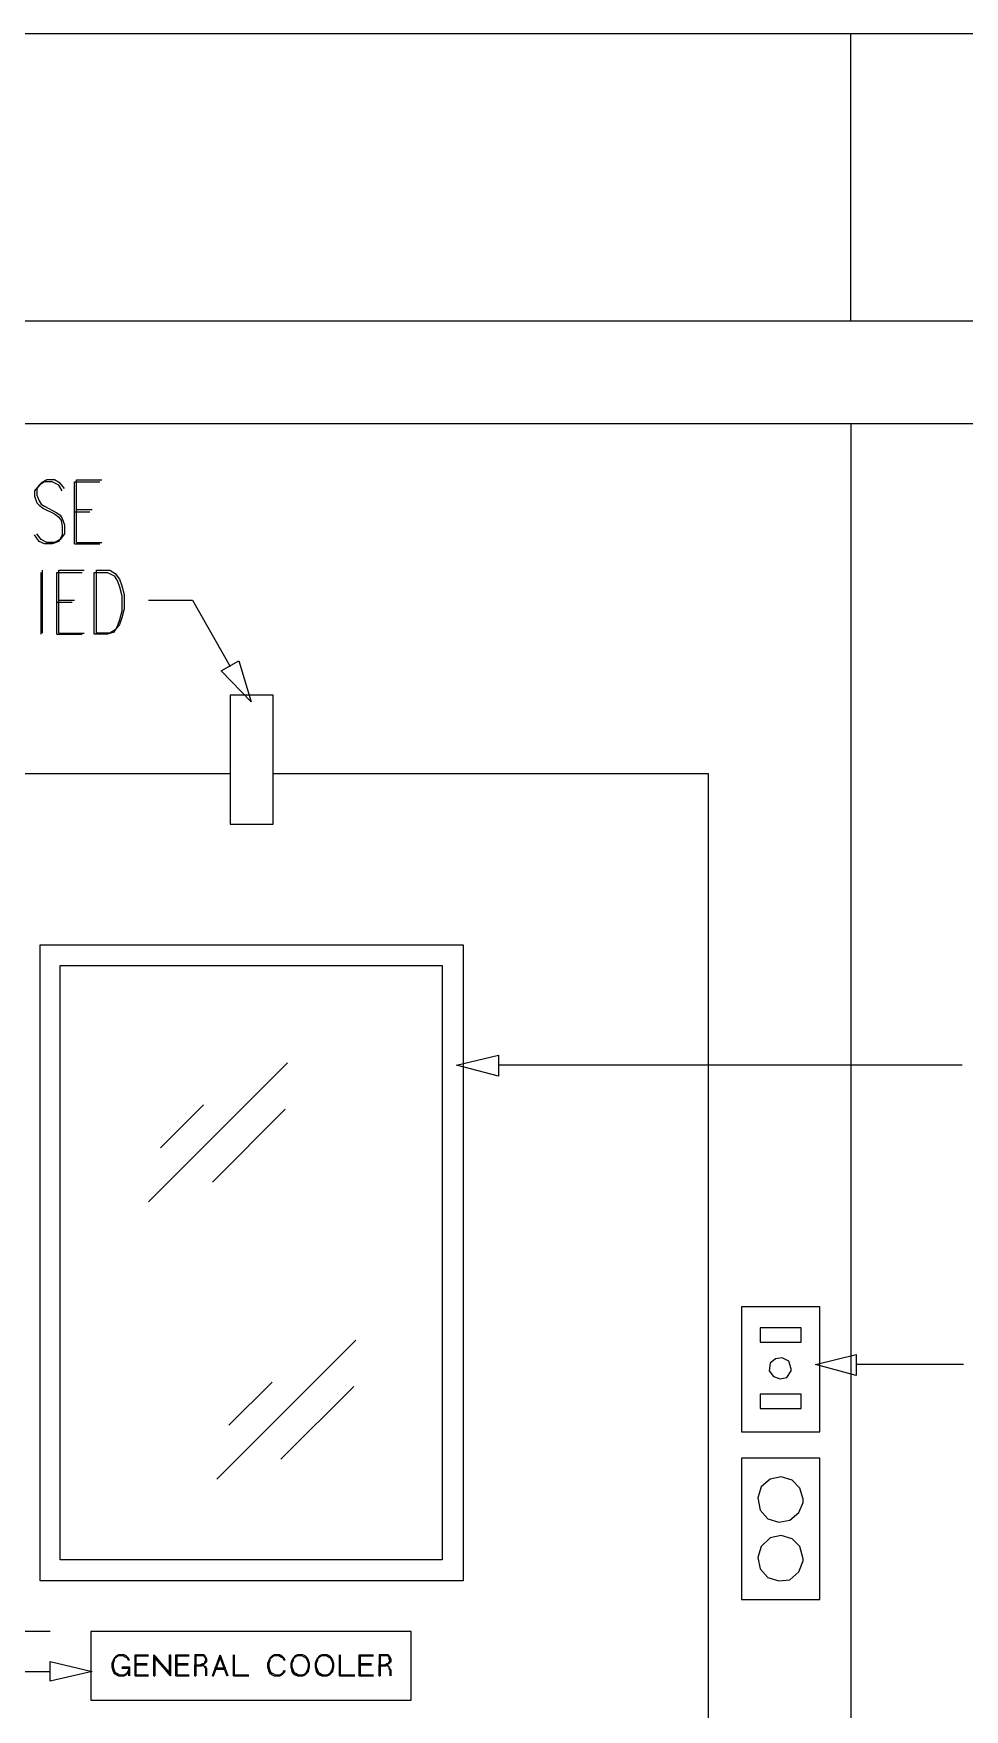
# Model space of a CAD drawing. Header units: metres. Extents: x 14 to 601, y -777 to -11.
# Drawn here: x 271.7 to 372.9, y -514.9 to -332.8 of the extents above; entities that cross this region are included whole.
import ezdxf

# ---------------------------------------------------------------- set-up
doc = ezdxf.new("R2010")
doc.units = ezdxf.units.M

msp = doc.modelspace()

# ---------------------------------------------------------------- linework, layer by layer
for p, q in [((116.68, -332.84), (489.16, -332.84)), ((360.52, -364.04), (360.52, -332.84)), ((115.24, -364.04), (487.6, -364.04)), ((114.64, -375.2), (487.12, -375.2)), ((360.52, -375.2), (360.52, -632.6)), ((272.32, -381.92), (271.84, -382.52)), ((272.56, -381.68), (272.08, -382.28)), ((272.08, -382.28), (272.08, -383)), ((272.92, -381.56), (272.32, -381.92)), ((273.16, -381.32), (272.56, -381.68)), ((273.76, -381.56), (272.92, -381.56)), ((274, -381.32), (273.16, -381.32)), ((274.48, -381.92), (273.76, -381.56)), ((274.6, -381.68), (274, -381.32)), ((274.84, -382.52), (274.48, -381.92)), ((275.08, -382.28), (274.6, -381.68)), ((276.16, -388.28), (276.16, -381.56)), ((276.16, -381.56), (278.92, -381.56)), ((276.4, -388.16), (276.4, -381.32)), ((276.4, -381.32), (279.16, -381.32)), ((271.84, -382.52), (271.84, -383.12)), ((271.84, -383.12), (272.08, -383.84)), ((272.08, -383), (272.32, -383.6)), ((272.08, -383.84), (272.32, -384.08)), ((272.32, -383.6), (272.56, -383.96)), ((272.32, -384.08), (272.8, -384.44)), ((272.56, -383.96), (272.92, -384.2)), ((272.92, -384.2), (274.24, -384.92)), ((272.8, -384.44), (274, -385.04)), ((274, -385.04), (274.48, -385.4)), ((274.24, -384.92), (274.6, -385.16)), ((274.48, -385.4), (274.72, -385.76)), ((274.6, -385.16), (274.84, -385.52)), ((274.72, -385.76), (274.84, -386.36)), ((274.84, -385.52), (275.08, -386.24)), ((276.16, -384.8), (277.84, -384.8)), ((276.4, -384.56), (278.08, -384.56)), ((272.32, -388.04), (271.84, -387.32)), ((272.56, -387.8), (272.08, -387.2)), ((273.16, -388.16), (272.56, -387.8)), ((274.6, -387.8), (274, -388.16)), ((274.84, -387.32), (274.48, -388.04)), ((275.08, -387.2), (274.6, -387.8)), ((274.84, -386.36), (274.84, -387.32)), ((275.08, -386.24), (275.08, -387.2)), ((272.92, -388.28), (272.32, -388.04)), ((273.76, -388.28), (272.92, -388.28)), ((274, -388.16), (273.16, -388.16)), ((274.48, -388.04), (273.76, -388.28)), ((276.16, -388.28), (278.92, -388.28)), ((276.4, -388.16), (279.16, -388.16)), ((272.56, -398.12), (272.56, -391.4)), ((272.68, -398), (272.68, -391.16)), ((274.24, -398.12), (274.24, -391.4)), ((274.24, -391.4), (277, -391.4)), ((274.48, -398), (274.48, -391.16)), ((274.48, -391.16), (277.24, -391.16)), ((278.32, -398.12), (278.32, -391.4)), ((278.32, -391.4), (279.76, -391.4)), ((278.56, -398), (278.56, -391.16)), ((278.56, -391.16), (280, -391.16)), ((279.76, -391.4), (280.48, -391.76)), ((280, -391.16), (280.6, -391.52)), ((280.48, -391.76), (280.84, -392.36)), ((280.6, -391.52), (281.08, -392.12)), ((280.84, -392.36), (281.08, -392.96)), ((281.08, -392.12), (281.32, -392.84)), ((281.08, -392.96), (281.32, -393.92)), ((281.32, -392.84), (281.56, -393.8)), ((274.24, -394.64), (275.92, -394.64)), ((274.48, -394.4), (276.16, -394.4)), ((281.32, -393.92), (281.32, -395.6)), ((281.56, -393.8), (281.56, -395.36)), ((284.2, -394.4), (289, -394.4)), ((289, -394.4), (293.08, -401.6)), ((281.08, -396.56), (280.84, -397.16)), ((281.32, -395.6), (281.08, -396.56)), ((281.32, -396.32), (281.08, -397.04)), ((281.56, -395.36), (281.32, -396.32)), ((274.24, -398.12), (277, -398.12)), ((274.48, -398), (277.24, -398)), ((279.76, -398.12), (278.32, -398.12)), ((280, -398), (278.56, -398)), ((280.48, -397.88), (279.76, -398.12)), ((280.6, -397.64), (280, -398)), ((280.84, -397.16), (280.48, -397.88)), ((281.08, -397.04), (280.6, -397.64)), ((292.12, -402.08), (294.04, -401)), ((295.36, -405.44), (292.12, -402.08)), ((294.04, -401), (295.36, -405.44)), ((293.08, -404.72), (293.08, -418.76)), ((297.76, -404.72), (293.08, -404.72)), ((297.76, -418.76), (297.76, -404.72)), ((245.8, -413.24), (293.08, -413.24)), ((297.76, -413.24), (345.04, -413.24)), ((345.04, -413.24), (345.04, -520.88)), ((293.08, -418.76), (297.76, -418.76)), ((272.44, -431.84), (318.4, -431.84)), ((272.44, -500.96), (272.44, -431.84)), ((318.4, -431.84), (318.4, -500.96)), ((274.6, -434.12), (316.12, -434.12)), ((274.6, -498.68), (274.6, -434.12)), ((316.12, -434.12), (316.12, -498.68)), ((317.68, -444.92), (322.24, -443.84)), ((322.24, -443.84), (322.24, -446.12)), ((284.2, -459.8), (299.32, -444.68)), ((322.24, -446.12), (317.68, -444.92)), ((372.64, -444.92), (322.24, -444.92)), ((285.52, -453.92), (290.2, -449.24)), ((291.16, -457.64), (299.08, -449.72)), ((357.16, -471.2), (348.64, -471.2)), ((348.64, -471.2), (348.64, -484.76)), ((357.16, -484.76), (357.16, -471.2)), ((291.64, -489.92), (306.76, -474.8)), ((355.12, -473.48), (350.68, -473.48)), ((350.68, -473.48), (350.68, -475.04)), ((350.68, -475.04), (355.12, -475.04)), ((355.12, -475.04), (355.12, -473.48)), ((352.36, -476.84), (351.76, -477.32)), ((353.08, -476.72), (352.36, -476.84)), ((353.8, -477.08), (353.08, -476.72)), ((354.04, -477.92), (353.8, -477.08)), ((356.68, -477.44), (361.12, -476.36)), ((361.12, -476.36), (361.12, -478.64)), ((351.76, -477.32), (351.64, -478.16)), ((351.64, -478.16), (352.12, -478.76)), ((352.12, -478.76), (352.84, -479)), ((352.84, -479), (353.56, -478.88)), ((353.56, -478.88), (354.04, -478.16)), ((354.04, -478.16), (354.04, -477.92)), ((361.12, -478.64), (356.68, -477.44)), ((372.76, -477.44), (361.12, -477.44)), ((292.96, -484.04), (297.64, -479.36)), ((298.6, -487.76), (306.52, -479.84)), ((355.12, -480.68), (350.68, -480.68)), ((350.68, -480.68), (350.68, -482.24)), ((355.12, -482.24), (355.12, -480.68)), ((350.68, -482.24), (355.12, -482.24)), ((348.64, -484.76), (357.16, -484.76)), ((357.16, -487.64), (348.64, -487.64)), ((348.64, -487.64), (348.64, -503)), ((357.16, -503), (357.16, -487.64)), ((352.96, -489.68), (351.76, -489.92)), ((354.16, -490.04), (352.96, -489.68)), ((350.8, -490.76), (350.44, -491.96)), ((351.76, -489.92), (350.8, -490.76)), ((355, -490.88), (354.16, -490.04)), ((355.36, -492.08), (355, -490.88)), ((350.44, -491.96), (350.68, -493.28)), ((350.68, -493.28), (351.52, -494.24)), ((354.88, -493.52), (355.36, -492.44)), ((355.36, -492.44), (355.36, -492.08)), ((351.52, -494.24), (352.72, -494.6)), ((352.72, -494.6), (353.92, -494.36)), ((353.92, -494.36), (354.88, -493.52)), ((351.76, -496.28), (350.8, -497.24)), ((352.96, -496.04), (351.76, -496.28)), ((354.16, -496.4), (352.96, -496.04)), ((355, -497.24), (354.16, -496.4)), ((316.12, -498.68), (274.6, -498.68)), ((350.8, -497.24), (350.44, -498.44)), ((350.44, -498.44), (350.68, -499.64)), ((354.88, -500), (355.36, -498.8)), ((355.36, -498.56), (355, -497.24)), ((355.36, -498.8), (355.36, -498.56)), ((350.68, -499.64), (351.52, -500.6)), ((351.52, -500.6), (352.72, -500.96)), ((353.92, -500.84), (354.88, -500)), ((318.4, -500.96), (272.44, -500.96)), ((352.72, -500.96), (353.92, -500.84)), ((348.64, -503), (357.16, -503)), ((273.52, -506.48), (253.96, -506.48)), ((277.96, -506.48), (277.96, -513.92)), ((312.76, -506.48), (277.96, -506.48)), ((312.76, -513.92), (312.76, -506.48)), ((273.52, -511.88), (273.52, -509.72)), ((273.52, -509.72), (278.08, -510.8)), ((280.36, -509.6), (280.24, -509.96)), ((280.36, -509.6), (280.24, -509.96)), ((280.36, -509.6), (280.24, -509.96)), ((280.48, -509.36), (280.36, -509.6)), ((280.48, -509.36), (280.36, -509.6)), ((280.48, -509.36), (280.36, -509.6)), ((280.48, -509.48), (280.36, -509.6)), ((280.36, -509.6), (280.36, -509.96)), ((280.48, -509.6), (280.36, -509.96)), ((280.72, -509.12), (280.48, -509.36)), ((280.72, -509.12), (280.48, -509.36)), ((280.72, -509.24), (280.48, -509.36)), ((280.72, -509.24), (280.48, -509.48)), ((280.72, -509.24), (280.48, -509.48)), ((280.48, -509.48), (280.48, -509.6)), ((280.96, -509), (280.72, -509.12)), ((280.96, -509), (280.72, -509.12)), ((280.96, -509.12), (280.72, -509.24)), ((280.96, -509.12), (280.72, -509.24)), ((280.96, -509.12), (280.72, -509.24)), ((281.2, -509), (280.96, -509)), ((281.2, -509), (280.96, -509)), ((281.2, -509), (280.96, -509.12)), ((281.2, -509), (280.96, -509.12)), ((281.2, -509.12), (280.96, -509.12)), ((281.56, -509), (281.2, -509)), ((281.56, -509), (281.2, -509)), ((281.44, -509), (281.2, -509)), ((281.44, -509.12), (281.2, -509)), ((281.44, -509.12), (281.2, -509.12)), ((281.8, -509.12), (281.44, -509)), ((281.68, -509.24), (281.44, -509.12)), ((281.68, -509.24), (281.44, -509.12)), ((281.8, -509.12), (281.56, -509)), ((281.8, -509.12), (281.56, -509)), ((281.92, -509.36), (281.68, -509.24)), ((281.92, -509.36), (281.68, -509.24)), ((282.04, -509.36), (281.8, -509.12)), ((282.04, -509.36), (281.8, -509.12)), ((281.92, -509.36), (281.8, -509.12)), ((282.16, -509.6), (281.92, -509.36)), ((282.04, -509.6), (281.92, -509.36)), ((282.04, -509.6), (281.92, -509.36)), ((282.16, -509.6), (282.04, -509.36)), ((282.16, -509.6), (282.04, -509.36)), ((282.76, -511.28), (282.76, -509)), ((282.76, -509), (284.2, -509)), ((282.76, -511.28), (282.76, -509)), ((282.76, -509), (284.2, -509)), ((282.76, -511.28), (282.76, -509)), ((282.76, -509), (284.2, -509)), ((282.88, -511.28), (282.88, -509)), ((282.88, -509), (284.2, -509)), ((282.88, -511.16), (282.88, -509.12)), ((282.88, -509.12), (284.2, -509.12)), ((284.8, -511.28), (284.8, -509)), ((284.8, -509), (286.48, -510.92)), ((286.6, -511.04), (284.8, -509)), ((284.8, -509), (284.8, -511.28)), ((284.92, -511.28), (284.92, -509.12)), ((284.92, -509.12), (286.6, -511.16)), ((286.6, -511.28), (284.92, -509.24)), ((284.92, -509.24), (284.92, -511.28)), ((284.92, -511.28), (284.92, -509.36)), ((284.92, -509.36), (286.6, -511.28)), ((286.48, -510.92), (286.48, -509)), ((286.48, -509), (286.6, -509)), ((286.6, -509), (286.6, -511.04)), ((286.6, -511.16), (286.6, -509)), ((286.6, -509), (286.6, -511.28)), ((286.6, -511.28), (286.6, -509)), ((287.2, -511.28), (287.2, -509)), ((287.2, -509), (288.64, -509)), ((287.2, -511.28), (287.2, -509)), ((287.2, -509), (288.64, -509)), ((287.2, -511.28), (287.2, -509)), ((287.2, -509), (288.64, -509)), ((287.2, -511.28), (287.2, -509)), ((287.2, -509), (288.64, -509)), ((287.32, -511.16), (287.32, -509.12)), ((287.32, -509.12), (288.64, -509.12)), ((289.96, -509), (289.24, -509)), ((289.24, -509), (289.24, -511.28)), ((289.96, -509), (289.24, -509)), ((289.24, -509), (289.24, -511.28)), ((289.96, -509), (289.24, -509)), ((289.24, -509), (289.24, -511.28)), ((289.96, -509.12), (289.36, -509.12)), ((289.36, -509.12), (289.36, -511.28)), ((289.96, -509.12), (289.36, -509.12)), ((289.36, -509.12), (289.36, -511.28)), ((290.2, -509), (289.96, -509)), ((290.2, -509), (289.96, -509)), ((290.08, -509), (289.96, -509)), ((290.08, -509.12), (289.96, -509.12)), ((290.08, -509.12), (289.96, -509.12)), ((290.32, -509.12), (290.08, -509)), ((290.2, -509.12), (290.08, -509.12)), ((290.2, -509.12), (290.08, -509.12)), ((290.32, -509.12), (290.2, -509)), ((290.32, -509.12), (290.2, -509)), ((290.32, -509.24), (290.2, -509.12)), ((290.32, -509.24), (290.2, -509.12)), ((290.44, -509.24), (290.32, -509.12)), ((290.44, -509.24), (290.32, -509.12)), ((290.44, -509.24), (290.32, -509.12)), ((290.44, -509.48), (290.32, -509.24)), ((290.44, -509.48), (290.32, -509.24)), ((290.32, -509.72), (290.44, -509.6)), ((290.32, -509.96), (290.32, -509.72)), ((290.32, -509.96), (290.44, -509.84)), ((290.32, -509.96), (290.44, -509.84)), ((290.32, -509.96), (290.44, -509.84)), ((290.32, -509.96), (290.44, -509.84)), ((290.56, -509.48), (290.44, -509.24)), ((290.56, -509.48), (290.44, -509.24)), ((290.44, -509.48), (290.44, -509.24)), ((290.44, -509.6), (290.44, -509.48)), ((290.44, -509.6), (290.44, -509.48)), ((290.44, -509.6), (290.44, -509.48)), ((290.44, -509.84), (290.56, -509.6)), ((290.44, -509.84), (290.44, -509.6)), ((290.44, -509.84), (290.44, -509.6)), ((290.44, -509.84), (290.56, -509.72)), ((290.56, -509.72), (290.56, -509.48)), ((290.56, -509.6), (290.56, -509.48)), ((291.16, -511.28), (292, -509)), ((291.16, -511.28), (292, -509)), ((291.16, -511.28), (292, -509.12)), ((291.16, -511.28), (292, -509.24)), ((291.28, -511.28), (292, -509.36)), ((292, -509), (292.84, -511.28)), ((292, -509), (292.84, -511.28)), ((292, -509.12), (292.84, -511.28)), ((292, -509.24), (292.84, -511.28)), ((292, -509.36), (292.72, -511.28)), ((293.44, -511.28), (293.44, -509)), ((293.44, -511.28), (293.44, -509)), ((293.56, -511.28), (293.56, -509)), ((293.56, -511.28), (293.56, -509)), ((293.56, -511.16), (293.56, -509)), ((297.28, -509.6), (297.16, -509.96)), ((297.28, -509.6), (297.16, -509.96)), ((297.4, -509.36), (297.28, -509.6)), ((297.4, -509.36), (297.28, -509.6)), ((297.4, -509.36), (297.28, -509.6)), ((297.4, -509.36), (297.28, -509.6)), ((297.28, -509.6), (297.28, -509.96)), ((297.28, -509.6), (297.28, -509.96)), ((297.4, -509.6), (297.28, -509.96)), ((297.64, -509.12), (297.4, -509.36)), ((297.64, -509.12), (297.4, -509.36)), ((297.64, -509.24), (297.4, -509.36)), ((297.64, -509.24), (297.4, -509.36)), ((297.64, -509.24), (297.4, -509.48)), ((297.4, -509.48), (297.4, -509.6)), ((297.88, -509), (297.64, -509.12)), ((297.88, -509), (297.64, -509.12)), ((297.88, -509.12), (297.64, -509.24)), ((297.88, -509.12), (297.64, -509.24)), ((297.88, -509.12), (297.64, -509.24)), ((298.12, -509), (297.88, -509)), ((298.12, -509), (297.88, -509)), ((298.12, -509), (297.88, -509.12)), ((298.12, -509), (297.88, -509.12)), ((298.12, -509.12), (297.88, -509.12)), ((298.48, -509), (298.12, -509)), ((298.48, -509), (298.12, -509)), ((298.36, -509), (298.12, -509)), ((298.36, -509.12), (298.12, -509)), ((298.36, -509.12), (298.12, -509.12)), ((298.72, -509.12), (298.36, -509)), ((298.6, -509.12), (298.36, -509.12)), ((298.6, -509.24), (298.36, -509.12)), ((298.72, -509.12), (298.48, -509)), ((298.72, -509.12), (298.48, -509)), ((298.84, -509.36), (298.6, -509.12)), ((298.84, -509.36), (298.6, -509.24)), ((298.96, -509.36), (298.72, -509.12)), ((298.96, -509.36), (298.72, -509.12)), ((298.84, -509.36), (298.72, -509.12)), ((299.08, -509.6), (298.84, -509.36)), ((298.96, -509.6), (298.84, -509.36)), ((298.96, -509.6), (298.84, -509.36)), ((299.08, -509.6), (298.96, -509.36)), ((299.08, -509.6), (298.96, -509.36)), ((299.8, -509.6), (299.68, -509.96)), ((299.8, -509.6), (299.68, -509.96)), ((299.92, -509.36), (299.8, -509.6)), ((299.92, -509.36), (299.8, -509.6)), ((299.92, -509.36), (299.8, -509.6)), ((299.8, -509.6), (299.8, -509.96)), ((299.92, -509.6), (299.8, -509.96)), ((299.92, -509.6), (299.8, -509.96)), ((300.16, -509.12), (299.92, -509.36)), ((300.16, -509.12), (299.92, -509.36)), ((300.16, -509.24), (299.92, -509.36)), ((300.16, -509.24), (299.92, -509.48)), ((300.16, -509.24), (299.92, -509.48)), ((299.92, -509.48), (299.92, -509.6)), ((299.92, -509.48), (299.92, -509.6)), ((300.4, -509), (300.16, -509.12)), ((300.4, -509), (300.16, -509.12)), ((300.4, -509.12), (300.16, -509.24)), ((300.4, -509.12), (300.16, -509.24)), ((300.4, -509.12), (300.16, -509.24)), ((300.64, -509), (300.4, -509)), ((300.64, -509), (300.4, -509)), ((300.64, -509), (300.4, -509.12)), ((300.64, -509), (300.4, -509.12)), ((300.64, -509.12), (300.4, -509.12)), ((301, -509), (300.64, -509)), ((301, -509), (300.64, -509)), ((301, -509), (300.64, -509)), ((300.88, -509.12), (300.64, -509)), ((300.88, -509.12), (300.64, -509.12)), ((301.12, -509.24), (300.88, -509.12)), ((301.12, -509.24), (300.88, -509.12)), ((301.24, -509.12), (301, -509)), ((301.24, -509.12), (301, -509)), ((301.24, -509.12), (301, -509)), ((301.36, -509.36), (301.12, -509.24)), ((301.36, -509.36), (301.12, -509.24)), ((301.48, -509.36), (301.24, -509.12)), ((301.48, -509.36), (301.24, -509.12)), ((301.36, -509.36), (301.24, -509.12)), ((301.6, -509.6), (301.36, -509.36)), ((301.6, -509.6), (301.36, -509.36)), ((301.48, -509.6), (301.36, -509.36)), ((301.6, -509.6), (301.48, -509.36)), ((301.6, -509.6), (301.48, -509.36)), ((301.6, -509.96), (301.48, -509.6)), ((301.72, -509.96), (301.6, -509.6)), ((301.72, -509.96), (301.6, -509.6)), ((301.6, -509.96), (301.6, -509.6)), ((301.6, -509.96), (301.6, -509.6)), ((302.44, -509.6), (302.32, -509.96)), ((302.44, -509.6), (302.32, -509.96)), ((302.56, -509.36), (302.44, -509.6)), ((302.56, -509.36), (302.44, -509.6)), ((302.56, -509.36), (302.44, -509.6)), ((302.44, -509.6), (302.44, -509.96)), ((302.56, -509.6), (302.44, -509.96)), ((302.56, -509.6), (302.44, -509.96)), ((302.8, -509.12), (302.56, -509.36)), ((302.8, -509.12), (302.56, -509.36)), ((302.8, -509.24), (302.56, -509.36)), ((302.8, -509.24), (302.56, -509.48)), ((302.8, -509.24), (302.56, -509.48)), ((302.56, -509.48), (302.56, -509.6)), ((302.56, -509.48), (302.56, -509.6)), ((303.04, -509), (302.8, -509.12)), ((303.04, -509), (302.8, -509.12)), ((303.04, -509.12), (302.8, -509.24)), ((303.04, -509.12), (302.8, -509.24)), ((303.04, -509.12), (302.8, -509.24)), ((303.28, -509), (303.04, -509)), ((303.28, -509), (303.04, -509)), ((303.28, -509), (303.04, -509.12)), ((303.28, -509), (303.04, -509.12)), ((303.28, -509.12), (303.04, -509.12)), ((303.64, -509), (303.28, -509)), ((303.64, -509), (303.28, -509)), ((303.64, -509), (303.28, -509)), ((303.52, -509.12), (303.28, -509)), ((303.52, -509.12), (303.28, -509.12)), ((303.88, -509.24), (303.52, -509.12)), ((303.76, -509.24), (303.52, -509.12)), ((303.88, -509.12), (303.64, -509)), ((303.88, -509.12), (303.64, -509)), ((303.88, -509.12), (303.64, -509)), ((304, -509.36), (303.76, -509.24)), ((304.12, -509.36), (303.88, -509.12)), ((304.12, -509.36), (303.88, -509.12)), ((304.12, -509.36), (303.88, -509.12)), ((304, -509.36), (303.88, -509.24)), ((304.24, -509.6), (304, -509.36)), ((304.12, -509.6), (304, -509.36)), ((304.24, -509.6), (304.12, -509.36)), ((304.24, -509.6), (304.12, -509.36)), ((304.24, -509.6), (304.12, -509.36)), ((304.24, -509.96), (304.12, -509.6)), ((304.36, -509.96), (304.24, -509.6)), ((304.36, -509.96), (304.24, -509.6)), ((304.36, -509.96), (304.24, -509.6)), ((304.24, -509.96), (304.24, -509.6)), ((304.96, -511.28), (304.96, -509)), ((304.96, -511.28), (304.96, -509)), ((305.08, -511.28), (305.08, -509)), ((305.08, -511.28), (305.08, -509)), ((305.08, -511.16), (305.08, -509)), ((307.12, -511.28), (307.12, -509)), ((307.12, -509), (308.68, -509)), ((307.24, -511.28), (307.24, -509)), ((307.24, -509), (308.68, -509)), ((307.24, -511.28), (307.24, -509)), ((307.24, -509), (308.68, -509)), ((307.24, -511.28), (307.24, -509)), ((307.24, -509), (308.68, -509)), ((307.24, -511.16), (307.24, -509.12)), ((307.24, -509.12), (308.68, -509.12)), ((310, -509), (309.28, -509)), ((309.28, -509), (309.28, -511.28)), ((310, -509), (309.28, -509)), ((309.28, -509), (309.28, -511.28)), ((310, -509), (309.28, -509)), ((309.28, -509), (309.28, -511.28)), ((310, -509.12), (309.28, -509.12)), ((309.28, -509.12), (309.28, -511.28)), ((310, -509.12), (309.4, -509.12)), ((309.4, -509.12), (309.4, -511.28)), ((310.24, -509), (310, -509)), ((310.12, -509), (310, -509)), ((310.12, -509), (310, -509)), ((310.12, -509.12), (310, -509.12)), ((310.24, -509.12), (310, -509.12)), ((310.36, -509.12), (310.12, -509)), ((310.24, -509.12), (310.12, -509)), ((310.24, -509.12), (310.12, -509.12)), ((310.36, -509.12), (310.24, -509)), ((310.36, -509.24), (310.24, -509.12)), ((310.36, -509.24), (310.24, -509.12)), ((310.36, -509.24), (310.24, -509.12)), ((310.24, -509.96), (310.36, -509.72)), ((310.48, -509.24), (310.36, -509.12)), ((310.48, -509.24), (310.36, -509.12)), ((310.48, -509.48), (310.36, -509.24)), ((310.48, -509.48), (310.36, -509.24)), ((310.36, -509.48), (310.36, -509.24)), ((310.48, -509.6), (310.36, -509.48)), ((310.36, -509.84), (310.48, -509.6)), ((310.36, -509.72), (310.48, -509.6)), ((310.36, -509.96), (310.48, -509.84)), ((310.36, -509.96), (310.48, -509.84)), ((310.36, -509.96), (310.48, -509.84)), ((310.36, -509.96), (310.36, -509.84)), ((310.6, -509.48), (310.48, -509.24)), ((310.48, -509.48), (310.48, -509.24)), ((310.48, -509.6), (310.48, -509.48)), ((310.48, -509.6), (310.48, -509.48)), ((310.48, -509.6), (310.48, -509.48)), ((310.48, -509.84), (310.48, -509.6)), ((310.48, -509.84), (310.48, -509.6)), ((310.48, -509.84), (310.6, -509.72)), ((310.6, -509.72), (310.6, -509.48)), ((199.84, -510.8), (273.52, -510.8)), ((278.08, -510.8), (273.52, -511.88)), ((280.24, -509.96), (280.24, -510.32)), ((280.24, -509.96), (280.24, -510.32)), ((280.24, -509.96), (280.24, -510.32)), ((280.24, -510.32), (280.36, -510.8)), ((280.24, -510.32), (280.36, -510.68)), ((280.24, -510.32), (280.36, -510.68)), ((280.36, -509.96), (280.36, -510.32)), ((280.36, -509.96), (280.36, -510.32)), ((280.36, -510.32), (280.36, -510.68)), ((280.36, -510.32), (280.48, -510.68)), ((280.36, -510.68), (280.48, -510.92)), ((280.36, -510.68), (280.48, -510.92)), ((280.36, -510.68), (280.6, -510.92)), ((280.36, -510.8), (280.48, -511.04)), ((280.48, -510.68), (280.6, -510.92)), ((280.48, -510.92), (280.72, -511.16)), ((280.48, -510.92), (280.72, -511.16)), ((280.48, -511.04), (280.72, -511.16)), ((280.6, -510.92), (280.72, -511.16)), ((280.6, -510.92), (280.84, -511.04)), ((280.72, -511.16), (280.96, -511.28)), ((280.72, -511.16), (280.96, -511.28)), ((280.72, -511.16), (280.96, -511.28)), ((280.72, -511.16), (281.08, -511.16)), ((280.84, -511.04), (281.08, -511.16)), ((280.96, -511.28), (281.2, -511.28)), ((280.96, -511.28), (281.2, -511.28)), ((280.96, -511.28), (281.2, -511.28)), ((281.08, -511.16), (281.2, -511.28)), ((281.08, -511.16), (281.2, -511.16)), ((281.2, -511.28), (281.56, -511.16)), ((281.2, -511.16), (281.56, -511.16)), ((281.2, -511.28), (281.56, -511.28)), ((281.2, -511.28), (281.56, -511.28)), ((281.2, -511.28), (281.56, -511.28)), ((281.32, -510.32), (282.16, -510.32)), ((281.32, -510.32), (282.16, -510.32)), ((281.32, -510.32), (282.16, -510.32)), ((281.32, -510.32), (282.04, -510.32)), ((281.32, -510.44), (282.04, -510.44)), ((281.56, -511.16), (281.8, -511.04)), ((281.56, -511.16), (281.8, -511.04)), ((281.56, -511.28), (281.8, -511.16)), ((281.56, -511.28), (281.8, -511.16)), ((281.56, -511.28), (281.8, -511.16)), ((281.8, -511.16), (282.04, -510.92)), ((281.8, -511.16), (282.04, -510.92)), ((281.8, -511.16), (281.92, -510.92)), ((281.8, -511.04), (281.92, -510.92)), ((281.8, -511.04), (281.92, -510.92)), ((281.92, -510.92), (282.16, -510.68)), ((281.92, -510.92), (282.04, -510.68)), ((281.92, -510.92), (282.04, -510.68)), ((282.04, -510.32), (282.04, -511.28)), ((282.04, -510.44), (282.04, -511.28)), ((282.04, -510.92), (282.16, -510.68)), ((282.04, -510.92), (282.16, -510.8)), ((282.16, -510.32), (282.16, -511.28)), ((282.16, -510.32), (282.16, -511.28)), ((282.16, -510.32), (282.16, -511.28)), ((282.76, -509.96), (284.08, -509.96)), ((282.76, -510.08), (284.08, -510.08)), ((282.76, -510.08), (284.08, -510.08)), ((282.76, -511.28), (284.2, -511.28)), ((282.76, -511.28), (284.2, -511.28)), ((282.76, -511.28), (284.2, -511.28)), ((282.88, -510.08), (284.08, -510.08)), ((282.88, -510.08), (284.08, -510.08)), ((282.88, -511.16), (284.2, -511.16)), ((282.88, -511.28), (284.2, -511.28)), ((284.8, -511.28), (284.92, -511.28)), ((287.2, -509.96), (288.52, -509.96)), ((287.2, -510.08), (288.52, -510.08)), ((287.2, -510.08), (288.52, -510.08)), ((287.2, -510.08), (288.52, -510.08)), ((287.2, -511.28), (288.64, -511.28)), ((287.2, -511.28), (288.64, -511.28)), ((287.2, -511.28), (288.64, -511.28)), ((287.2, -511.28), (288.64, -511.28)), ((287.32, -510.08), (288.52, -510.08)), ((287.32, -511.16), (288.64, -511.16)), ((289.24, -511.28), (289.24, -510.08)), ((289.24, -510.08), (289.96, -510.08)), ((289.24, -511.28), (289.24, -510.08)), ((289.24, -510.08), (289.96, -510.08)), ((289.24, -511.28), (289.24, -510.2)), ((289.24, -510.2), (289.96, -510.2)), ((289.24, -511.28), (289.24, -511.28)), ((289.24, -511.28), (289.24, -511.28)), ((289.24, -511.28), (289.36, -511.28)), ((289.36, -511.28), (289.36, -510.08)), ((289.36, -510.08), (289.96, -510.08)), ((289.36, -511.28), (289.36, -510.08)), ((289.36, -510.08), (289.96, -510.08)), ((289.36, -511.28), (289.36, -511.28)), ((289.96, -510.08), (289.84, -510.08)), ((289.96, -510.08), (289.84, -510.08)), ((289.96, -510.08), (289.84, -510.08)), ((290.08, -510.08), (289.84, -510.08)), ((289.96, -510.2), (289.84, -510.2)), ((289.96, -510.08), (290.08, -509.96)), ((289.96, -510.2), (290.2, -510.08)), ((289.96, -510.08), (290.2, -510.08)), ((290.2, -510.2), (289.96, -510.08)), ((289.96, -510.08), (290.2, -510.08)), ((290.2, -510.2), (289.96, -510.08)), ((289.96, -510.08), (290.08, -510.08)), ((290.2, -510.2), (289.96, -510.08)), ((290.2, -510.2), (289.96, -510.2)), ((290.08, -510.08), (290.32, -509.96)), ((290.08, -509.96), (290.32, -509.96)), ((290.2, -510.2), (290.08, -510.08)), ((290.2, -510.08), (290.32, -509.96)), ((290.2, -510.08), (290.32, -509.96)), ((290.2, -510.08), (290.32, -509.96)), ((290.32, -510.32), (290.2, -510.2)), ((290.32, -510.32), (290.2, -510.2)), ((290.32, -510.32), (290.2, -510.2)), ((290.32, -510.32), (290.2, -510.2)), ((290.44, -510.32), (290.2, -510.2)), ((290.44, -510.56), (290.32, -510.32)), ((290.44, -510.56), (290.32, -510.32)), ((290.44, -510.56), (290.32, -510.32)), ((290.44, -510.56), (290.32, -510.32)), ((290.56, -510.56), (290.44, -510.32)), ((290.44, -510.68), (290.44, -510.56)), ((290.44, -510.68), (290.44, -510.56)), ((290.44, -510.68), (290.44, -510.56)), ((290.56, -510.68), (290.44, -510.56)), ((290.44, -511.28), (290.44, -510.68)), ((290.44, -511.28), (290.44, -510.68)), ((290.44, -511.28), (290.44, -510.68)), ((290.56, -510.68), (290.56, -510.56)), ((290.56, -511.28), (290.56, -510.68)), ((290.56, -511.28), (290.56, -510.68)), ((291.16, -511.28), (291.16, -511.28)), ((291.16, -511.28), (291.16, -511.28)), ((291.16, -511.28), (291.16, -511.28)), ((291.16, -511.28), (291.28, -511.28)), ((291.4, -510.44), (292.6, -510.44)), ((292.48, -510.44), (291.4, -510.44)), ((291.4, -510.44), (292.48, -510.44)), ((292.48, -510.56), (291.4, -510.56)), ((291.4, -510.56), (292.48, -510.56)), ((292.6, -510.44), (292.48, -510.44)), ((292.48, -510.44), (292.48, -510.56)), ((293.44, -511.28), (295.12, -511.28)), ((293.44, -511.28), (295.12, -511.28)), ((293.56, -511.16), (295.12, -511.16)), ((293.56, -511.28), (295.12, -511.28)), ((293.56, -511.28), (295.12, -511.28)), ((297.16, -509.96), (297.16, -510.32)), ((297.16, -509.96), (297.16, -510.32)), ((297.16, -510.32), (297.28, -510.8)), ((297.16, -510.32), (297.28, -510.68)), ((297.28, -509.96), (297.28, -510.32)), ((297.28, -509.96), (297.28, -510.32)), ((297.28, -509.96), (297.28, -510.32)), ((297.28, -510.32), (297.28, -510.68)), ((297.28, -510.32), (297.28, -510.68)), ((297.28, -510.32), (297.4, -510.68)), ((297.28, -510.68), (297.4, -510.92)), ((297.28, -510.68), (297.52, -510.92)), ((297.28, -510.68), (297.52, -510.92)), ((297.28, -510.8), (297.4, -511.04)), ((297.4, -510.68), (297.52, -510.92)), ((297.4, -510.92), (297.64, -511.16)), ((297.4, -511.04), (297.64, -511.16)), ((297.52, -510.92), (297.64, -511.16)), ((297.52, -510.92), (297.76, -511.04)), ((297.52, -510.92), (297.76, -511.04)), ((297.64, -511.16), (297.88, -511.28)), ((297.64, -511.16), (297.88, -511.28)), ((297.64, -511.16), (297.88, -511.28)), ((297.76, -511.04), (298, -511.16)), ((297.76, -511.04), (298, -511.16)), ((297.88, -511.28), (298.12, -511.28)), ((297.88, -511.28), (298.12, -511.28)), ((297.88, -511.28), (298.12, -511.28)), ((298, -511.16), (298.12, -511.28)), ((298, -511.16), (298.12, -511.16)), ((298.12, -511.28), (298.48, -511.16)), ((298.12, -511.28), (298.48, -511.16)), ((298.12, -511.16), (298.48, -511.16)), ((298.12, -511.28), (298.48, -511.28)), ((298.12, -511.28), (298.48, -511.28)), ((298.48, -511.16), (298.72, -511.04)), ((298.48, -511.16), (298.72, -511.04)), ((298.48, -511.16), (298.72, -511.04)), ((298.48, -511.28), (298.72, -511.16)), ((298.48, -511.28), (298.72, -511.16)), ((298.72, -511.16), (298.96, -510.92)), ((298.72, -511.16), (298.96, -510.92)), ((298.72, -511.04), (298.96, -510.92)), ((298.72, -511.04), (298.84, -510.92)), ((298.72, -511.04), (298.84, -510.92)), ((298.84, -510.92), (298.96, -510.68)), ((298.84, -510.92), (298.96, -510.68)), ((298.96, -510.92), (299.08, -510.68)), ((298.96, -510.92), (299.08, -510.68)), ((298.96, -510.92), (299.08, -510.8)), ((299.68, -509.96), (299.68, -510.32)), ((299.68, -509.96), (299.68, -510.32)), ((299.68, -510.32), (299.8, -510.8)), ((299.68, -510.32), (299.8, -510.68)), ((299.8, -509.96), (299.8, -510.32)), ((299.8, -509.96), (299.8, -510.32)), ((299.8, -509.96), (299.8, -510.32)), ((299.8, -510.32), (299.8, -510.68)), ((299.8, -510.32), (299.92, -510.68)), ((299.8, -510.32), (299.92, -510.68)), ((299.8, -510.68), (299.92, -510.92)), ((299.8, -510.68), (300.04, -510.92)), ((299.8, -510.8), (299.92, -511.04)), ((299.92, -510.68), (300.04, -510.92)), ((299.92, -510.68), (300.04, -510.92)), ((299.92, -510.92), (300.16, -511.16)), ((299.92, -511.04), (300.16, -511.16)), ((300.04, -510.92), (300.16, -511.16)), ((300.04, -510.92), (300.28, -511.16)), ((300.04, -510.92), (300.28, -511.04)), ((300.16, -511.16), (300.4, -511.28)), ((300.16, -511.16), (300.4, -511.28)), ((300.16, -511.16), (300.52, -511.28)), ((300.28, -511.04), (300.52, -511.16)), ((300.28, -511.16), (300.52, -511.16)), ((300.4, -511.28), (300.76, -511.28)), ((300.4, -511.28), (300.76, -511.28)), ((300.52, -511.16), (300.76, -511.28)), ((300.52, -511.16), (300.76, -511.16)), ((300.52, -511.28), (300.64, -511.28)), ((300.64, -511.28), (301, -511.16)), ((300.64, -511.16), (301, -511.16)), ((300.64, -511.28), (301, -511.28)), ((300.64, -511.28), (301, -511.28)), ((300.64, -511.28), (301, -511.28)), ((301, -511.16), (301.24, -511.04)), ((301, -511.16), (301.24, -511.04)), ((301, -511.28), (301.24, -511.16)), ((301, -511.28), (301.24, -511.16)), ((301, -511.28), (301.24, -511.16)), ((301.24, -511.16), (301.48, -510.92)), ((301.24, -511.16), (301.48, -510.92)), ((301.24, -511.16), (301.48, -510.92)), ((301.24, -511.04), (301.48, -510.92)), ((301.24, -511.04), (301.36, -510.92)), ((301.36, -510.92), (301.48, -510.68)), ((301.48, -510.68), (301.6, -510.32)), ((301.48, -510.92), (301.6, -510.68)), ((301.48, -510.92), (301.6, -510.68)), ((301.48, -510.92), (301.6, -510.68)), ((301.48, -510.92), (301.6, -510.8)), ((301.6, -510.32), (301.6, -509.96)), ((301.6, -510.32), (301.6, -509.96)), ((301.6, -510.32), (301.6, -509.96)), ((301.6, -510.8), (301.72, -510.32)), ((301.6, -510.68), (301.72, -510.32)), ((301.6, -510.68), (301.6, -510.32)), ((301.6, -510.68), (301.6, -510.32)), ((301.72, -510.32), (301.72, -509.96)), ((301.72, -510.32), (301.72, -509.96)), ((302.32, -509.96), (302.32, -510.32)), ((302.32, -509.96), (302.32, -510.32)), ((302.32, -510.32), (302.44, -510.8)), ((302.32, -510.32), (302.44, -510.68)), ((302.44, -509.96), (302.44, -510.32)), ((302.44, -509.96), (302.44, -510.32)), ((302.44, -509.96), (302.44, -510.32)), ((302.44, -510.32), (302.44, -510.68)), ((302.44, -510.32), (302.56, -510.68)), ((302.44, -510.32), (302.56, -510.68)), ((302.44, -510.68), (302.56, -510.92)), ((302.44, -510.68), (302.68, -510.92)), ((302.44, -510.8), (302.56, -511.04)), ((302.56, -510.68), (302.68, -510.92)), ((302.56, -510.68), (302.68, -510.92)), ((302.56, -510.92), (302.8, -511.16)), ((302.56, -511.04), (302.8, -511.16)), ((302.68, -510.92), (302.8, -511.16)), ((302.68, -510.92), (302.92, -511.16)), ((302.68, -510.92), (302.92, -511.04)), ((302.8, -511.16), (303.04, -511.28)), ((302.8, -511.16), (303.04, -511.28)), ((302.8, -511.16), (303.16, -511.28)), ((302.92, -511.04), (303.16, -511.16)), ((302.92, -511.16), (303.16, -511.16)), ((303.04, -511.28), (303.4, -511.28)), ((303.04, -511.28), (303.4, -511.28)), ((303.16, -511.16), (303.4, -511.28)), ((303.16, -511.16), (303.4, -511.16)), ((303.16, -511.28), (303.4, -511.28)), ((303.4, -511.28), (303.64, -511.16)), ((303.4, -511.16), (303.64, -511.16)), ((303.4, -511.28), (303.64, -511.28)), ((303.4, -511.28), (303.64, -511.28)), ((303.4, -511.28), (303.64, -511.28)), ((303.64, -511.16), (303.88, -511.04)), ((303.64, -511.16), (303.88, -511.04)), ((303.64, -511.28), (303.88, -511.16)), ((303.64, -511.28), (303.88, -511.16)), ((303.64, -511.28), (303.88, -511.16)), ((303.88, -511.16), (304.12, -510.92)), ((303.88, -511.16), (304.12, -510.92)), ((303.88, -511.16), (304.12, -510.92)), ((303.88, -511.04), (304.12, -510.92)), ((303.88, -511.04), (304, -510.92)), ((304, -510.92), (304.12, -510.68)), ((304.12, -510.68), (304.24, -510.32)), ((304.12, -510.92), (304.24, -510.68)), ((304.12, -510.92), (304.24, -510.68)), ((304.12, -510.92), (304.24, -510.68)), ((304.12, -510.92), (304.24, -510.8)), ((304.24, -510.32), (304.24, -509.96)), ((304.24, -510.32), (304.24, -509.96)), ((304.24, -510.8), (304.36, -510.32)), ((304.24, -510.68), (304.36, -510.32)), ((304.24, -510.68), (304.36, -510.32)), ((304.24, -510.68), (304.24, -510.32)), ((304.36, -510.32), (304.36, -509.96)), ((304.36, -510.32), (304.36, -509.96)), ((304.36, -510.32), (304.36, -509.96)), ((304.96, -511.28), (306.64, -511.28)), ((304.96, -511.28), (306.64, -511.28)), ((305.08, -511.16), (306.64, -511.16)), ((305.08, -511.28), (306.64, -511.28)), ((305.08, -511.28), (306.64, -511.28)), ((307.12, -509.96), (308.44, -509.96)), ((307.12, -511.28), (308.68, -511.28)), ((307.24, -510.08), (308.44, -510.08)), ((307.24, -510.08), (308.44, -510.08)), ((307.24, -510.08), (308.44, -510.08)), ((307.24, -510.08), (308.44, -510.08)), ((307.24, -511.16), (308.68, -511.16)), ((307.24, -511.28), (308.68, -511.28)), ((307.24, -511.28), (308.68, -511.28)), ((307.24, -511.28), (308.68, -511.28)), ((309.28, -511.28), (309.28, -510.08)), ((309.28, -510.08), (310, -510.08)), ((309.28, -511.28), (309.28, -510.08)), ((309.28, -510.08), (310, -510.08)), ((309.28, -511.28), (309.28, -510.08)), ((309.28, -510.08), (310, -510.08)), ((309.28, -511.28), (309.28, -510.2)), ((309.28, -510.2), (310, -510.2)), ((309.28, -511.28), (309.28, -511.28)), ((309.28, -511.28), (309.28, -511.28)), ((309.28, -511.28), (309.28, -511.28)), ((309.28, -511.28), (309.4, -511.28)), ((309.4, -511.28), (309.4, -510.08)), ((309.4, -510.08), (310, -510.08)), ((310, -510.08), (309.88, -510.08)), ((310, -510.08), (309.88, -510.08)), ((310, -510.08), (309.88, -510.08)), ((310, -510.08), (309.88, -510.08)), ((310, -510.2), (309.88, -510.2)), ((310, -510.08), (310.12, -509.96)), ((310, -510.2), (310.12, -510.08)), ((310, -510.08), (310.12, -510.08)), ((310.24, -510.2), (310, -510.08)), ((310, -510.08), (310.12, -510.08)), ((310.24, -510.2), (310, -510.08)), ((310, -510.08), (310.12, -510.08)), ((310.24, -510.2), (310, -510.08)), ((310.24, -510.2), (310, -510.08)), ((310.12, -510.2), (310, -510.2)), ((310.12, -510.08), (310.36, -509.96)), ((310.12, -510.08), (310.36, -509.96)), ((310.12, -510.08), (310.36, -509.96)), ((310.12, -510.08), (310.36, -509.96)), ((310.12, -509.96), (310.24, -509.96)), ((310.36, -510.32), (310.12, -510.2)), ((310.36, -510.32), (310.24, -510.2)), ((310.36, -510.32), (310.24, -510.2)), ((310.36, -510.32), (310.24, -510.2)), ((310.36, -510.32), (310.24, -510.2)), ((310.36, -510.56), (310.36, -510.32)), ((310.48, -510.56), (310.36, -510.32)), ((310.48, -510.56), (310.36, -510.32)), ((310.48, -510.56), (310.36, -510.32)), ((310.48, -510.56), (310.36, -510.32)), ((310.48, -510.68), (310.36, -510.56)), ((310.48, -510.68), (310.48, -510.56)), ((310.48, -510.68), (310.48, -510.56)), ((310.48, -510.68), (310.48, -510.56)), ((310.6, -510.68), (310.48, -510.56)), ((310.48, -511.28), (310.48, -510.68)), ((310.48, -511.28), (310.48, -510.68)), ((310.48, -511.28), (310.48, -510.68)), ((310.48, -511.28), (310.48, -510.68)), ((310.6, -511.28), (310.6, -510.68)), ((277.96, -513.92), (312.76, -513.92))]:
    msp.add_line(p, q)

doc.saveas('drawing.dxf')
